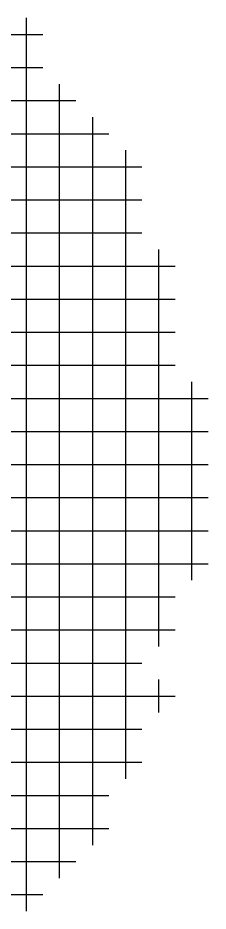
# Model space of a CAD drawing. Header units: feet. Extents: x 0 to 84100, y 0 to 59400.
# Drawn here: x 57536.57 to 57541.04, y 2819.7 to 2840.69 of the extents above; entities that cross this region are included whole.
import ezdxf

# ---------------------------------------------------------------- set-up
doc = ezdxf.new("R2010")
doc.units = ezdxf.units.FT
doc.header["$LTSCALE"] = 550
doc.header["$MEASUREMENT"] = 0
doc.layers.add('CX-MISC', color=2, linetype='CONTINUOUS')

# ---------------------------------------------------------------- blocks, each defined once
blk = doc.blocks.new('CXGLOGO-싸인2')
at = {"layer": 'CX-MISC'}
for p, q in [((9664.8651, -1060.3023), (9664.8651, -1062.4018)), ((9663.7376, -1060.3411), (9664.904, -1060.3411)), ((9663.8153, -1060.4189), (9664.904, -1060.4189)), ((9664.9428, -1060.4578), (9664.9428, -1062.324)), ((9663.8931, -1060.4967), (9664.9817, -1060.4967)), ((9665.0206, -1060.5355), (9665.0206, -1062.2463)), ((9663.8931, -1060.5744), (9665.0595, -1060.5744)), ((9665.0984, -1060.6133), (9665.0984, -1062.0907)), ((9663.9708, -1060.6522), (9665.1372, -1060.6522)), ((9663.9708, -1060.7299), (9665.1372, -1060.7299)), ((9663.9708, -1060.8077), (9665.1372, -1060.8077)), ((9665.1761, -1060.8466), (9665.1761, -1061.7797)), ((9663.9708, -1060.8855), (9665.215, -1060.8855)), ((9663.9708, -1060.9632), (9665.215, -1060.9632)), ((9663.8931, -1061.041), (9665.215, -1061.041)), ((9663.8931, -1061.1187), (9665.215, -1061.1187)), ((9665.2539, -1061.1576), (9665.2539, -1061.6242)), ((9663.8931, -1061.1965), (9665.2928, -1061.1965)), ((9663.8931, -1061.2743), (9665.2928, -1061.2743)), ((9663.8153, -1061.352), (9665.2928, -1061.352)), ((9663.7376, -1061.4298), (9665.2928, -1061.4298)), ((9663.6598, -1061.5075), (9665.2928, -1061.5075)), ((9663.6598, -1061.5853), (9665.2928, -1061.5853)), ((9663.582, -1061.6631), (9665.215, -1061.6631)), ((9663.582, -1061.7408), (9665.215, -1061.7408)), ((9663.5043, -1061.8186), (9665.1372, -1061.8186)), ((9665.1761, -1061.8575), (9665.1761, -1061.9352)), ((9663.4265, -1061.8963), (9665.215, -1061.8963)), ((9663.3488, -1061.9741), (9665.1372, -1061.9741)), ((9663.3488, -1062.0519), (9665.1372, -1062.0519)), ((9663.1932, -1062.1296), (9665.0595, -1062.1296)), ((9663.1932, -1062.2074), (9665.0595, -1062.2074)), ((9663.1155, -1062.2851), (9664.9817, -1062.2851)), ((9663.0377, -1062.3629), (9664.904, -1062.3629))]:
    blk.add_line(p, q, dxfattribs=at)

msp = doc.modelspace()

# ---------------------------------------------------------------- block references
at = {"layer": 'CX-MISC', "xscale": 9.999999997671694, "yscale": 9.999999997671694, "zscale": 9.999999997671694}
msp.add_blockref('CXGLOGO-싸인2', (-39111.884, 13443.713), dxfattribs=at)

doc.saveas('drawing.dxf')
